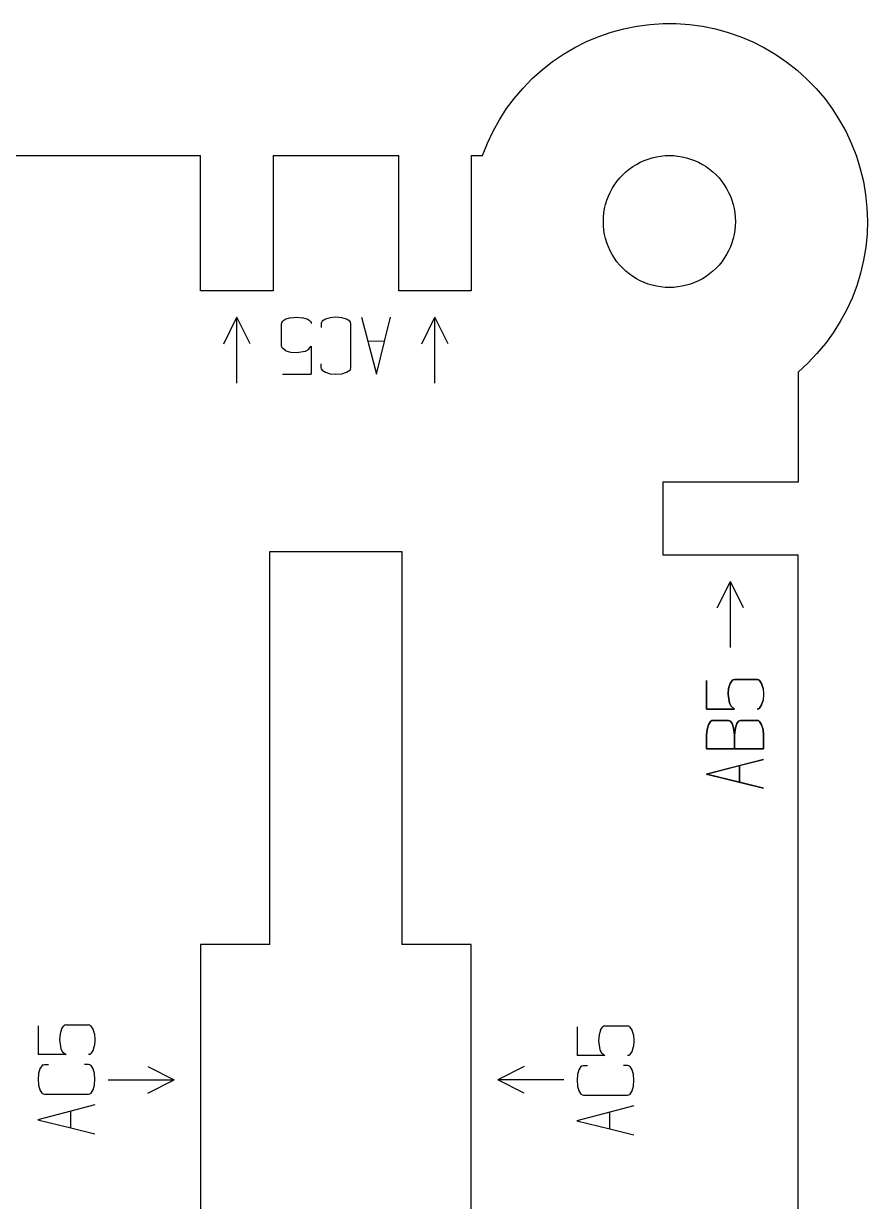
# Model space of a CAD drawing. Header units: millimetres. Extents: x -1672 to -1521, y -222 to -62.
# Drawn here: x -1585.1 to -1521.2, y -151.5 to -62.3 of the extents above; entities that cross this region are included whole.
import ezdxf

# ---------------------------------------------------------------- set-up
doc = ezdxf.new("R2010")
doc.units = ezdxf.units.MM
doc.layers.add('coding', color=2, linetype='Continuous')

msp = doc.modelspace()

# ---------------------------------------------------------------- linework, layer by layer
for p, q in [((-1538.666, -62.5), (-1537.675, -62.369)), ((-1537.675, -62.369), (-1536.678, -62.304)), ((-1536.678, -62.304), (-1535.678, -62.306)), ((-1535.678, -62.306), (-1534.681, -62.375)), ((-1534.681, -62.375), (-1533.691, -62.509)), ((-1542.476, -63.671), (-1541.555, -63.284)), ((-1541.555, -63.284), (-1540.61, -62.958)), ((-1540.61, -62.958), (-1539.645, -62.697)), ((-1539.645, -62.697), (-1538.666, -62.5)), ((-1533.691, -62.509), (-1532.712, -62.709)), ((-1532.712, -62.709), (-1531.749, -62.974)), ((-1531.749, -62.974), (-1530.805, -63.303)), ((-1530.805, -63.303), (-1529.885, -63.693)), ((-1544.231, -64.625), (-1543.37, -64.119)), ((-1543.37, -64.119), (-1542.476, -63.671)), ((-1529.885, -63.693), (-1528.993, -64.144)), ((-1528.993, -64.144), (-1528.133, -64.654)), ((-1545.057, -65.188), (-1544.231, -64.625)), ((-1528.133, -64.654), (-1527.309, -65.219)), ((-1546.588, -66.471), (-1545.844, -65.804)), ((-1545.844, -65.804), (-1545.057, -65.188)), ((-1527.309, -65.219), (-1526.525, -65.838)), ((-1526.525, -65.838), (-1525.783, -66.508)), ((-1547.285, -67.187), (-1546.588, -66.471)), ((-1525.783, -66.508), (-1525.088, -67.226)), ((-1547.934, -67.947), (-1547.285, -67.187)), ((-1525.088, -67.226), (-1524.442, -67.989)), ((-1548.531, -68.749), (-1547.934, -67.947)), ((-1524.442, -67.989), (-1523.849, -68.793)), ((-1549.072, -69.588), (-1548.531, -68.749)), ((-1523.849, -68.793), (-1523.31, -69.634)), ((-1549.983, -71.366), (-1549.557, -70.462)), ((-1549.557, -70.462), (-1549.072, -69.588)), ((-1523.31, -69.634), (-1522.828, -70.51)), ((-1522.828, -70.51), (-1522.406, -71.416)), ((-1550.347, -72.297), (-1549.983, -71.366)), ((-1522.406, -71.416), (-1522.045, -72.348)), ((-1621.204, -72.297), (-1571.704, -72.297)), ((-1571.704, -82.547), (-1571.704, -72.297)), ((-1566.204, -72.297), (-1556.704, -72.297)), ((-1566.204, -72.297), (-1566.204, -82.547)), ((-1556.704, -82.547), (-1556.704, -72.297)), ((-1551.204, -72.297), (-1550.347, -72.297)), ((-1551.204, -72.297), (-1551.204, -82.547)), ((-1539.249, -73.33), (-1538.983, -73.14)), ((-1538.983, -73.14), (-1538.705, -72.967)), ((-1538.705, -72.967), (-1538.416, -72.813)), ((-1538.416, -72.813), (-1538.118, -72.678)), ((-1538.118, -72.678), (-1537.812, -72.562)), ((-1537.812, -72.562), (-1537.499, -72.467)), ((-1537.499, -72.467), (-1537.18, -72.393)), ((-1537.18, -72.393), (-1536.857, -72.34)), ((-1536.857, -72.34), (-1536.532, -72.308)), ((-1536.532, -72.308), (-1536.205, -72.297)), ((-1536.205, -72.297), (-1535.878, -72.308)), ((-1535.878, -72.308), (-1535.552, -72.34)), ((-1535.552, -72.34), (-1535.229, -72.393)), ((-1535.229, -72.393), (-1534.911, -72.467)), ((-1534.911, -72.467), (-1534.598, -72.562)), ((-1534.598, -72.562), (-1534.291, -72.678)), ((-1534.291, -72.678), (-1533.993, -72.813)), ((-1533.993, -72.813), (-1533.705, -72.967)), ((-1533.705, -72.967), (-1533.427, -73.14)), ((-1533.427, -73.14), (-1533.161, -73.33)), ((-1522.045, -72.348), (-1521.747, -73.301)), ((-1540.172, -74.253), (-1539.964, -74)), ((-1539.964, -74), (-1539.74, -73.761)), ((-1539.74, -73.761), (-1539.502, -73.538)), ((-1539.502, -73.538), (-1539.249, -73.33)), ((-1533.161, -73.33), (-1532.908, -73.538)), ((-1532.908, -73.538), (-1532.669, -73.761)), ((-1532.669, -73.761), (-1532.446, -74)), ((-1532.446, -74), (-1532.238, -74.253)), ((-1521.747, -73.301), (-1521.513, -74.273)), ((-1540.689, -75.086), (-1540.535, -74.797)), ((-1540.535, -74.797), (-1540.362, -74.519)), ((-1540.362, -74.519), (-1540.172, -74.253)), ((-1532.238, -74.253), (-1532.048, -74.519)), ((-1532.048, -74.519), (-1531.875, -74.797)), ((-1531.875, -74.797), (-1531.721, -75.086)), ((-1521.513, -74.273), (-1521.344, -75.258)), ((-1541.034, -76.003), (-1540.94, -75.69)), ((-1540.94, -75.69), (-1540.824, -75.384)), ((-1540.824, -75.384), (-1540.689, -75.086)), ((-1531.721, -75.086), (-1531.585, -75.384)), ((-1531.585, -75.384), (-1531.47, -75.69)), ((-1531.47, -75.69), (-1531.375, -76.003)), ((-1521.344, -75.258), (-1521.241, -76.252)), ((-1541.194, -76.97), (-1541.162, -76.644)), ((-1541.162, -76.644), (-1541.109, -76.322)), ((-1541.109, -76.322), (-1541.034, -76.003)), ((-1531.375, -76.003), (-1531.301, -76.322)), ((-1531.301, -76.322), (-1531.248, -76.644)), ((-1531.248, -76.644), (-1531.216, -76.97)), ((-1521.241, -76.252), (-1521.205, -77.251)), ((-1541.205, -77.297), (-1541.194, -76.97)), ((-1541.194, -77.624), (-1541.205, -77.297)), ((-1531.216, -76.97), (-1531.205, -77.297)), ((-1531.205, -77.297), (-1531.216, -77.624)), ((-1521.205, -77.251), (-1521.235, -78.25)), ((-1541.162, -77.95), (-1541.194, -77.624)), ((-1541.109, -78.272), (-1541.162, -77.95)), ((-1541.034, -78.591), (-1541.109, -78.272)), ((-1531.301, -78.272), (-1531.375, -78.591)), ((-1531.248, -77.95), (-1531.301, -78.272)), ((-1531.216, -77.624), (-1531.248, -77.95)), ((-1521.235, -78.25), (-1521.332, -79.244)), ((-1540.94, -78.904), (-1541.034, -78.591)), ((-1540.824, -79.21), (-1540.94, -78.904)), ((-1540.689, -79.508), (-1540.824, -79.21)), ((-1531.585, -79.21), (-1531.721, -79.508)), ((-1531.47, -78.904), (-1531.585, -79.21)), ((-1531.375, -78.591), (-1531.47, -78.904)), ((-1521.332, -79.244), (-1521.494, -80.23)), ((-1540.535, -79.797), (-1540.689, -79.508)), ((-1540.362, -80.075), (-1540.535, -79.797)), ((-1540.172, -80.341), (-1540.362, -80.075)), ((-1532.048, -80.075), (-1532.238, -80.341)), ((-1531.875, -79.797), (-1532.048, -80.075)), ((-1531.721, -79.508), (-1531.875, -79.797)), ((-1521.494, -80.23), (-1521.722, -81.203)), ((-1539.964, -80.594), (-1540.172, -80.341)), ((-1539.74, -80.833), (-1539.964, -80.594)), ((-1539.502, -81.056), (-1539.74, -80.833)), ((-1539.249, -81.264), (-1539.502, -81.056)), ((-1532.908, -81.056), (-1533.161, -81.264)), ((-1532.669, -80.833), (-1532.908, -81.056)), ((-1532.446, -80.594), (-1532.669, -80.833)), ((-1532.238, -80.341), (-1532.446, -80.594)), ((-1538.983, -81.454), (-1539.249, -81.264)), ((-1538.705, -81.627), (-1538.983, -81.454)), ((-1538.416, -81.781), (-1538.705, -81.627)), ((-1538.118, -81.916), (-1538.416, -81.781)), ((-1537.812, -82.032), (-1538.118, -81.916)), ((-1537.499, -82.127), (-1537.812, -82.032)), ((-1534.598, -82.032), (-1534.911, -82.127)), ((-1534.291, -81.916), (-1534.598, -82.032)), ((-1533.993, -81.781), (-1534.291, -81.916)), ((-1533.705, -81.627), (-1533.993, -81.781)), ((-1533.427, -81.454), (-1533.705, -81.627)), ((-1533.161, -81.264), (-1533.427, -81.454)), ((-1521.722, -81.203), (-1522.015, -82.159)), ((-1566.204, -82.547), (-1571.704, -82.547)), ((-1551.204, -82.547), (-1556.704, -82.547)), ((-1537.18, -82.201), (-1537.499, -82.127)), ((-1536.857, -82.254), (-1537.18, -82.201)), ((-1536.532, -82.286), (-1536.857, -82.254)), ((-1536.205, -82.297), (-1536.532, -82.286)), ((-1535.878, -82.286), (-1536.205, -82.297)), ((-1535.552, -82.254), (-1535.878, -82.286)), ((-1535.229, -82.201), (-1535.552, -82.254)), ((-1534.911, -82.127), (-1535.229, -82.201)), ((-1522.015, -82.159), (-1522.37, -83.093)), ((-1522.37, -83.093), (-1522.787, -84.001)), ((-1522.787, -84.001), (-1523.263, -84.88)), ((-1523.263, -84.88), (-1523.796, -85.725)), ((-1523.796, -85.725), (-1524.385, -86.532)), ((-1525.026, -87.299), (-1525.717, -88.021)), ((-1524.385, -86.532), (-1525.026, -87.299)), ((-1525.717, -88.021), (-1526.454, -88.696)), ((-1526.454, -88.696), (-1526.454, -97.047)), ((-1536.704, -97.047), (-1536.704, -102.547)), ((-1526.454, -97.047), (-1536.704, -97.047)), ((-1566.454, -102.297), (-1556.454, -102.297)), ((-1566.454, -132.047), (-1566.454, -102.297)), ((-1556.454, -102.297), (-1556.454, -132.047)), ((-1536.704, -102.547), (-1526.454, -102.547)), ((-1526.454, -182.047), (-1526.454, -102.547)), ((-1566.454, -132.047), (-1571.704, -132.047)), ((-1571.704, -132.047), (-1571.704, -152.547)), ((-1551.204, -132.047), (-1556.454, -132.047)), ((-1551.204, -152.547), (-1551.204, -132.047))]:
    msp.add_line(p, q)
at = {"layer": 'coding'}
for p, q in [((-1569.954, -86.547), (-1568.954, -84.547)), ((-1568.954, -89.547), (-1568.954, -84.547)), ((-1567.954, -86.547), (-1568.954, -84.547)), ((-1565.248, -84.687), (-1565.489, -84.843)), ((-1564.886, -84.582), (-1565.248, -84.687)), ((-1564.886, -84.582), (-1564.445, -84.547)), ((-1564.445, -84.547), (-1564.004, -84.582)), ((-1563.643, -84.687), (-1564.004, -84.582)), ((-1563.402, -84.843), (-1563.643, -84.687)), ((-1562.254, -84.684), (-1562.497, -84.842)), ((-1561.898, -84.581), (-1562.254, -84.684)), ((-1561.454, -84.547), (-1561.898, -84.581)), ((-1561.009, -84.581), (-1561.454, -84.547)), ((-1560.649, -84.684), (-1561.009, -84.581)), ((-1560.41, -84.839), (-1560.649, -84.684)), ((-1559.519, -84.547), (-1559.044, -86.364)), ((-1557.783, -86.37), (-1557.333, -84.547)), ((-1554.954, -86.547), (-1553.954, -84.547)), ((-1553.954, -89.547), (-1553.954, -84.547)), ((-1552.954, -86.547), (-1553.954, -84.547)), ((-1565.549, -84.932), (-1565.569, -85.028)), ((-1565.569, -86.738), (-1565.569, -85.028)), ((-1565.549, -84.932), (-1565.489, -84.843)), ((-1563.402, -84.843), (-1563.341, -84.932)), ((-1563.341, -84.932), (-1563.321, -85.028)), ((-1562.558, -84.931), (-1562.578, -85.028)), ((-1562.578, -85.028), (-1562.578, -85.334)), ((-1562.497, -84.842), (-1562.558, -84.931)), ((-1560.35, -84.929), (-1560.41, -84.839)), ((-1560.33, -85.028), (-1560.35, -84.929)), ((-1560.33, -88.374), (-1560.33, -85.028)), ((-1559.044, -86.364), (-1558.395, -88.861)), ((-1557.783, -86.37), (-1559.044, -86.364)), ((-1558.395, -88.861), (-1557.783, -86.37)), ((-1565.569, -86.738), (-1565.549, -86.835)), ((-1565.549, -86.835), (-1565.489, -86.923)), ((-1565.248, -87.079), (-1565.489, -86.923)), ((-1565.248, -87.079), (-1564.886, -87.184)), ((-1564.886, -87.184), (-1564.445, -87.219)), ((-1564.445, -87.219), (-1563.771, -87.119)), ((-1563.771, -87.119), (-1563.54, -86.993)), ((-1563.54, -86.993), (-1563.321, -86.738)), ((-1563.321, -86.738), (-1563.321, -88.855)), ((-1562.578, -88.374), (-1562.578, -88.068)), ((-1565.494, -88.855), (-1563.321, -88.855)), ((-1562.558, -88.468), (-1562.578, -88.374)), ((-1562.558, -88.468), (-1562.497, -88.555)), ((-1562.497, -88.555), (-1562.254, -88.711)), ((-1562.254, -88.711), (-1561.888, -88.819)), ((-1561.888, -88.819), (-1561.454, -88.855)), ((-1561.454, -88.855), (-1561.016, -88.819)), ((-1561.016, -88.819), (-1560.649, -88.711)), ((-1560.649, -88.711), (-1560.41, -88.558)), ((-1560.35, -88.47), (-1560.41, -88.558)), ((-1560.35, -88.47), (-1560.33, -88.374)), ((-1532.579, -106.547), (-1531.579, -104.547)), ((-1531.579, -109.547), (-1531.579, -104.547)), ((-1530.579, -106.547), (-1531.579, -104.547)), ((-1533.387, -114.22), (-1533.387, -112.047)), ((-1533.387, -112.047), (-1533.387, -114.22)), ((-1531.611, -112.294), (-1531.716, -112.655)), ((-1531.716, -112.655), (-1531.611, -112.294)), ((-1531.456, -112.052), (-1531.611, -112.294)), ((-1531.611, -112.294), (-1531.456, -112.052)), ((-1531.367, -111.992), (-1531.456, -112.052)), ((-1531.456, -112.052), (-1531.367, -111.992)), ((-1531.271, -111.972), (-1531.367, -111.992)), ((-1531.367, -111.992), (-1531.271, -111.972)), ((-1529.56, -111.972), (-1531.271, -111.972)), ((-1531.271, -111.972), (-1529.56, -111.972)), ((-1529.464, -111.992), (-1529.56, -111.972)), ((-1529.56, -111.972), (-1529.464, -111.992)), ((-1529.375, -112.052), (-1529.464, -111.992)), ((-1529.464, -111.992), (-1529.375, -112.052)), ((-1529.22, -112.294), (-1529.375, -112.052)), ((-1529.375, -112.052), (-1529.22, -112.294)), ((-1529.114, -112.655), (-1529.22, -112.294)), ((-1529.22, -112.294), (-1529.114, -112.655)), ((-1531.716, -112.655), (-1531.752, -113.096)), ((-1531.752, -113.096), (-1531.716, -112.655)), ((-1531.752, -113.096), (-1531.652, -113.77)), ((-1531.652, -113.77), (-1531.752, -113.096)), ((-1529.114, -112.655), (-1529.079, -113.096)), ((-1529.079, -113.096), (-1529.114, -113.537)), ((-1531.652, -113.77), (-1531.525, -114.001)), ((-1531.525, -114.001), (-1531.652, -113.77)), ((-1531.525, -114.001), (-1531.271, -114.22)), ((-1531.271, -114.22), (-1531.525, -114.001)), ((-1529.375, -114.139), (-1529.464, -114.2)), ((-1529.464, -114.2), (-1529.375, -114.139)), ((-1529.22, -113.898), (-1529.375, -114.139)), ((-1529.375, -114.139), (-1529.22, -113.898)), ((-1529.114, -113.537), (-1529.22, -113.898)), ((-1529.22, -113.898), (-1529.114, -113.537)), ((-1531.271, -114.22), (-1533.387, -114.22)), ((-1533.387, -114.22), (-1531.271, -114.22)), ((-1529.464, -114.2), (-1529.56, -114.22)), ((-1529.56, -114.22), (-1529.464, -114.2)), ((-1533.387, -116.199), (-1533.351, -115.77)), ((-1533.351, -115.77), (-1533.387, -116.199)), ((-1533.244, -115.406), (-1533.351, -115.77)), ((-1533.351, -115.77), (-1533.244, -115.406)), ((-1533.088, -115.158), (-1533.244, -115.406)), ((-1533.244, -115.406), (-1533.088, -115.158)), ((-1533, -115.096), (-1533.088, -115.158)), ((-1533.088, -115.158), (-1533, -115.096)), ((-1533, -115.096), (-1532.906, -115.075)), ((-1532.907, -115.075), (-1533, -115.096)), ((-1531.739, -115.075), (-1532.907, -115.075)), ((-1532.906, -115.075), (-1531.739, -115.075)), ((-1531.739, -115.075), (-1531.584, -115.133)), ((-1531.584, -115.133), (-1531.739, -115.075)), ((-1531.446, -115.306), (-1531.584, -115.133)), ((-1531.584, -115.133), (-1531.445, -115.306)), ((-1531.341, -115.648), (-1531.446, -115.306)), ((-1531.445, -115.306), (-1531.341, -115.648)), ((-1531.341, -115.648), (-1531.277, -116.199)), ((-1531.277, -116.199), (-1531.341, -115.648)), ((-1531.277, -116.199), (-1531.209, -115.642)), ((-1531.208, -115.642), (-1531.277, -116.199)), ((-1531.209, -115.642), (-1531.102, -115.306)), ((-1531.102, -115.306), (-1531.208, -115.642)), ((-1531.102, -115.306), (-1530.968, -115.133)), ((-1530.968, -115.133), (-1531.102, -115.306)), ((-1530.968, -115.133), (-1530.815, -115.075)), ((-1530.815, -115.075), (-1530.968, -115.133)), ((-1529.56, -115.075), (-1530.815, -115.075)), ((-1530.815, -115.075), (-1529.56, -115.075)), ((-1529.56, -115.075), (-1529.461, -115.096)), ((-1529.461, -115.096), (-1529.56, -115.075)), ((-1529.371, -115.158), (-1529.461, -115.096)), ((-1529.461, -115.096), (-1529.371, -115.158)), ((-1529.217, -115.406), (-1529.371, -115.158)), ((-1529.371, -115.158), (-1529.217, -115.406)), ((-1529.217, -115.406), (-1529.114, -115.767)), ((-1529.114, -115.767), (-1529.217, -115.406)), ((-1529.079, -116.199), (-1529.114, -115.767)), ((-1529.114, -115.767), (-1529.079, -116.199)), ((-1533.387, -116.199), (-1533.387, -117.217)), ((-1533.387, -117.217), (-1533.387, -116.199)), ((-1531.277, -117.217), (-1531.277, -116.199)), ((-1531.277, -116.199), (-1531.277, -117.217)), ((-1529.079, -116.199), (-1529.079, -117.217)), ((-1529.079, -117.217), (-1529.079, -116.199)), ((-1533.387, -117.217), (-1529.079, -117.217)), ((-1531.277, -117.217), (-1533.387, -117.217)), ((-1529.079, -117.217), (-1531.277, -117.217)), ((-1529.079, -118.028), (-1533.393, -119.152)), ((-1533.393, -119.152), (-1530.902, -118.503)), ((-1530.902, -118.503), (-1530.902, -119.764)), ((-1530.896, -118.503), (-1529.079, -118.028)), ((-1530.896, -119.764), (-1530.896, -118.503)), ((-1530.902, -119.764), (-1533.393, -119.152)), ((-1533.393, -119.152), (-1529.079, -120.214)), ((-1529.079, -120.214), (-1530.896, -119.764)), ((-1584.012, -138.217), (-1584.012, -140.39)), ((-1582.236, -138.463), (-1582.081, -138.222)), ((-1581.992, -138.162), (-1582.081, -138.222)), ((-1581.896, -138.142), (-1581.992, -138.162)), ((-1581.896, -138.142), (-1580.185, -138.142)), ((-1580.089, -138.162), (-1580.185, -138.142)), ((-1580.089, -138.162), (-1580, -138.222)), ((-1579.845, -138.463), (-1580, -138.222)), ((-1541.178, -138.237), (-1541.267, -138.297)), ((-1541.082, -138.217), (-1541.178, -138.237)), ((-1541.082, -138.217), (-1539.371, -138.217)), ((-1539.275, -138.237), (-1539.371, -138.217)), ((-1539.275, -138.237), (-1539.186, -138.297)), ((-1582.341, -138.825), (-1582.377, -139.266)), ((-1582.236, -138.463), (-1582.341, -138.825)), ((-1579.739, -138.825), (-1579.845, -138.463)), ((-1579.739, -138.825), (-1579.704, -139.266)), ((-1543.198, -138.292), (-1543.198, -140.464)), ((-1541.527, -138.9), (-1541.563, -139.341)), ((-1541.422, -138.538), (-1541.527, -138.9)), ((-1541.422, -138.538), (-1541.267, -138.297)), ((-1539.031, -138.538), (-1539.186, -138.297)), ((-1538.925, -138.9), (-1539.031, -138.538)), ((-1538.925, -138.9), (-1538.89, -139.341)), ((-1582.377, -139.266), (-1582.277, -139.94)), ((-1582.277, -139.94), (-1582.15, -140.171)), ((-1579.845, -140.068), (-1579.739, -139.707)), ((-1579.704, -139.266), (-1579.739, -139.707)), ((-1541.563, -139.341), (-1541.463, -140.015)), ((-1541.463, -140.015), (-1541.336, -140.246)), ((-1539.031, -140.143), (-1538.925, -139.782)), ((-1538.89, -139.341), (-1538.925, -139.782)), ((-1581.896, -140.39), (-1584.012, -140.39)), ((-1582.15, -140.171), (-1581.896, -140.39)), ((-1580.089, -140.369), (-1580.185, -140.39)), ((-1580, -140.309), (-1580.089, -140.369)), ((-1580, -140.309), (-1579.845, -140.068)), ((-1541.082, -140.464), (-1543.198, -140.464)), ((-1541.336, -140.246), (-1541.082, -140.464)), ((-1539.275, -140.444), (-1539.371, -140.464)), ((-1539.186, -140.384), (-1539.275, -140.444)), ((-1539.186, -140.384), (-1539.031, -140.143)), ((-1583.976, -141.823), (-1584.012, -142.256)), ((-1583.869, -141.457), (-1583.976, -141.823)), ((-1583.713, -141.214), (-1583.869, -141.457)), ((-1583.625, -141.153), (-1583.713, -141.214)), ((-1583.625, -141.153), (-1583.532, -141.133)), ((-1583.532, -141.133), (-1583.226, -141.133)), ((-1580.185, -141.133), (-1580.491, -141.133)), ((-1580.089, -141.153), (-1580.185, -141.133)), ((-1579.999, -141.214), (-1580.089, -141.153)), ((-1579.842, -141.457), (-1579.999, -141.214)), ((-1579.739, -141.813), (-1579.842, -141.457)), ((-1579.704, -142.256), (-1579.739, -141.813)), ((-1575.704, -141.297), (-1573.704, -142.297)), ((-1547.204, -141.297), (-1549.204, -142.297)), ((-1543.055, -141.532), (-1543.162, -141.897)), ((-1542.899, -141.289), (-1543.055, -141.532)), ((-1542.811, -141.228), (-1542.899, -141.289)), ((-1542.811, -141.228), (-1542.717, -141.208)), ((-1542.717, -141.208), (-1542.412, -141.208)), ((-1539.371, -141.208), (-1539.677, -141.208)), ((-1539.275, -141.228), (-1539.371, -141.208)), ((-1539.185, -141.289), (-1539.275, -141.228)), ((-1539.028, -141.532), (-1539.185, -141.289)), ((-1538.925, -141.888), (-1539.028, -141.532)), ((-1584.012, -142.256), (-1583.976, -142.695)), ((-1583.976, -142.695), (-1583.869, -143.062)), ((-1579.842, -143.062), (-1579.739, -142.701)), ((-1579.739, -142.701), (-1579.704, -142.256)), ((-1578.704, -142.297), (-1573.704, -142.297)), ((-1575.704, -143.297), (-1573.704, -142.297)), ((-1544.204, -142.297), (-1549.204, -142.297)), ((-1547.204, -143.297), (-1549.204, -142.297)), ((-1543.162, -141.897), (-1543.198, -142.331)), ((-1543.198, -142.331), (-1543.162, -142.77)), ((-1538.89, -142.331), (-1538.925, -141.888)), ((-1538.925, -142.776), (-1538.89, -142.331)), ((-1583.869, -143.062), (-1583.716, -143.301)), ((-1583.628, -143.36), (-1583.716, -143.301)), ((-1583.628, -143.36), (-1583.532, -143.38)), ((-1583.532, -143.38), (-1580.185, -143.38)), ((-1580.185, -143.38), (-1580.086, -143.36)), ((-1580.086, -143.36), (-1579.996, -143.301)), ((-1579.996, -143.301), (-1579.842, -143.062)), ((-1543.162, -142.77), (-1543.055, -143.137)), ((-1543.055, -143.137), (-1542.902, -143.376)), ((-1542.813, -143.435), (-1542.902, -143.376)), ((-1542.813, -143.435), (-1542.717, -143.455)), ((-1542.717, -143.455), (-1539.371, -143.455)), ((-1539.371, -143.455), (-1539.272, -143.435)), ((-1539.272, -143.435), (-1539.182, -143.376)), ((-1539.182, -143.376), (-1539.028, -143.137)), ((-1539.028, -143.137), (-1538.925, -142.776)), ((-1579.704, -144.192), (-1581.521, -144.667)), ((-1538.89, -144.267), (-1540.707, -144.741)), ((-1581.521, -144.667), (-1584.018, -145.316)), ((-1584.018, -145.316), (-1581.527, -145.928)), ((-1581.527, -145.928), (-1581.521, -144.667)), ((-1540.707, -144.741), (-1543.204, -145.391)), ((-1543.204, -145.391), (-1540.713, -146.003)), ((-1540.713, -146.003), (-1540.707, -144.741)), ((-1581.527, -145.928), (-1579.704, -146.377)), ((-1540.713, -146.003), (-1538.89, -146.452))]:
    msp.add_line(p, q, dxfattribs=at)

doc.saveas('drawing.dxf')
